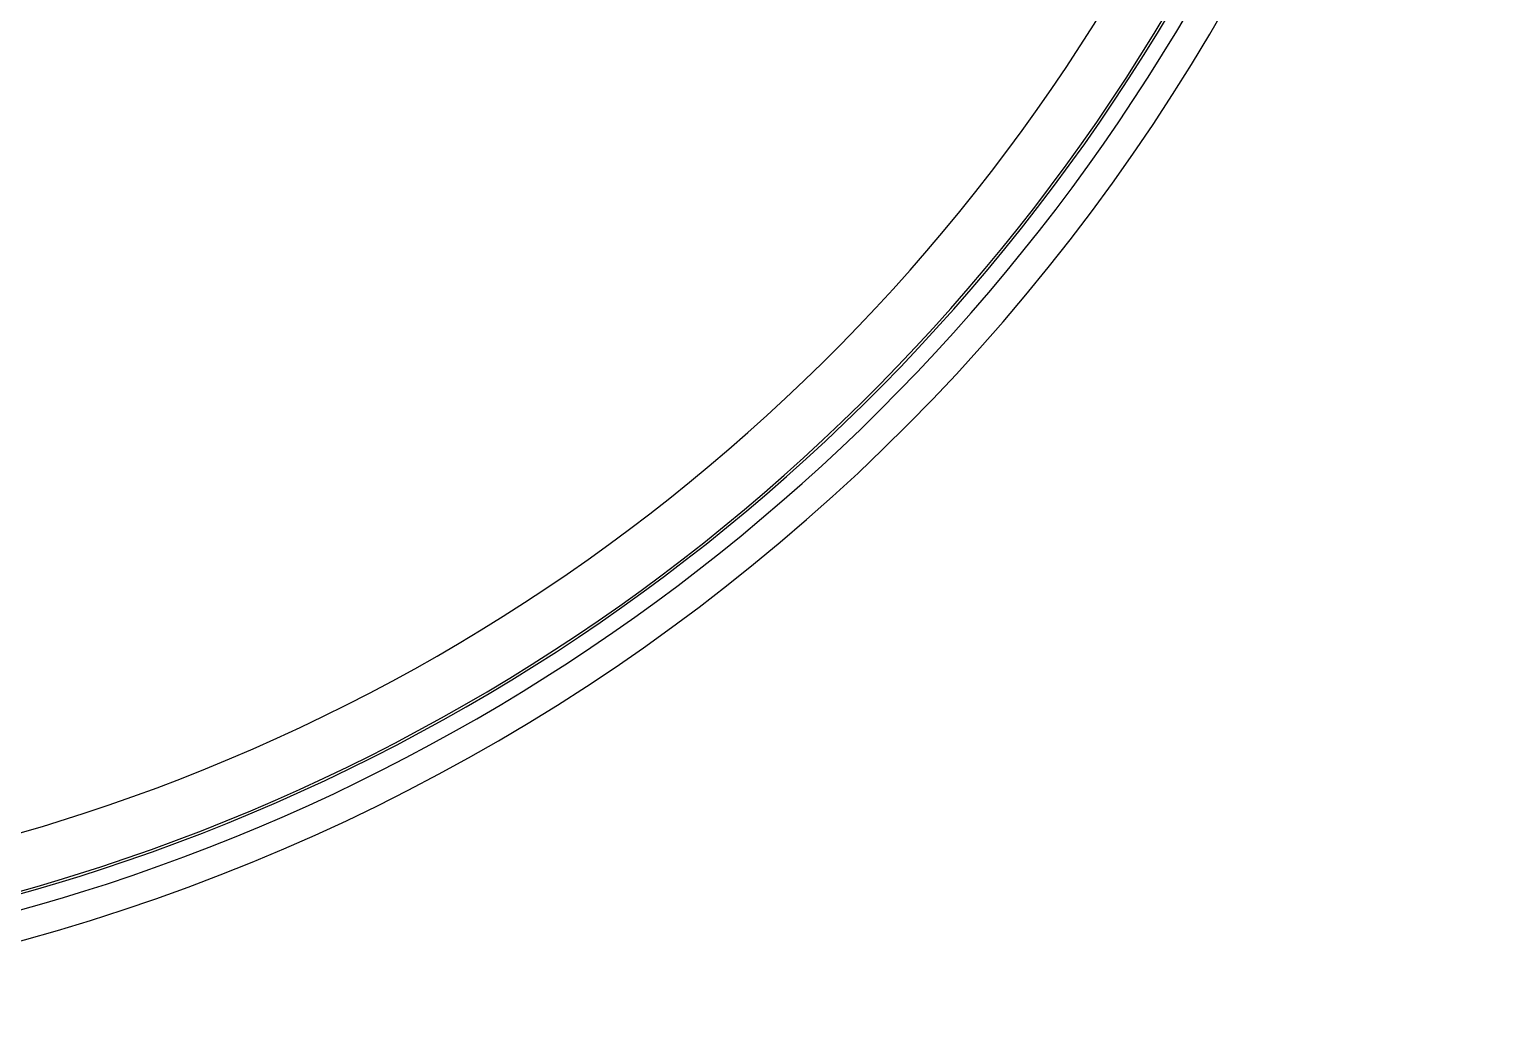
# Model space of a CAD drawing. Extents: x 2 to 136, y 1 to 99.
# Drawn here: x 130.624 to 135.502, y 38.635 to 41.918 of the extents above; entities that cross this region are included whole.
import ezdxf

# ---------------------------------------------------------------- set-up
doc = ezdxf.new("R2010")
doc.units = 0
doc.header["$MEASUREMENT"] = 0
doc.layers.add('OBJECT', color=7, linetype='CONTINUOUS')

msp = doc.modelspace()

# ---------------------------------------------------------------- linework, layer by layer
at = {"layer": 'OBJECT'}
for radius, start, end in [(6.555, 126.37982, 288.09222), (6.5028, 126.71932, 288.09222), (6.4944, 126.7749, 288.09222), (6.3069, 128.05888, 288.09222), (6.655, 198.09222, 30.43444), (6.555, 288.09222, 28.91206), (6.5028, 288.09222, 28.06824), (6.4944, 288.09222, 27.92823), (6.3069, 288.09222, 28.09373)]:
    msp.add_arc((128.8466, 45.29), radius, start, end, dxfattribs=at)

doc.saveas('drawing.dxf')
